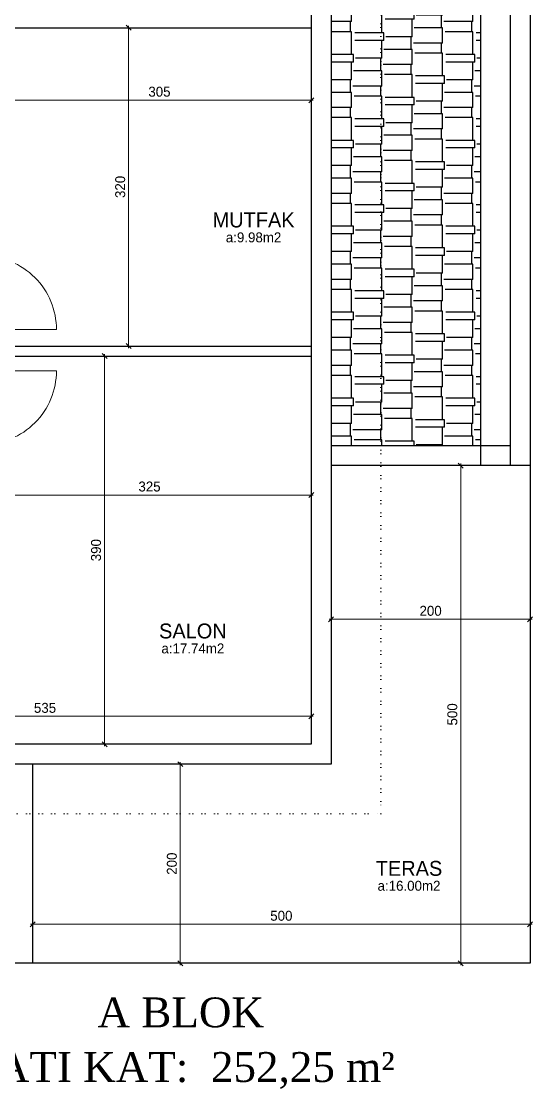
# Model space of a CAD drawing. Header units: centimetres. Extents: x 562865 to 1310255, y -148070 to 32737.
# Drawn here: x 589609 to 590122, y 4085 to 5160 of the extents above; entities that cross this region are included whole.
import ezdxf
from ezdxf.enums import TextEntityAlignment as Align

# ---------------------------------------------------------------- set-up
doc = ezdxf.new("R2010")
doc.units = ezdxf.units.CM
doc.header["$LTSCALE"] = 2.5
doc.linetypes.add('DOT', pattern=[0.25, 0, -0.25])
doc.layers.get('0').update_dxf_attribs({"color": 86})
for name, color, linetype, lineweight in [('ADAKENARI', 18, 'Continuous', 5), ('DUVAR', 4, 'Continuous', 30), ('GÖRÜNÜŞLER', 96, 'Continuous', 25), ('iç ölçü', 106, 'Continuous', 18), ('kapi', 9, 'Continuous', 0)]:
    doc.layers.add(name, color=color, linetype=linetype, lineweight=lineweight)
doc.layers.add('alan', color=7, linetype='Continuous')
doc.layers.add('mahal', color=7, linetype='Continuous')
doc.styles.add('autodim', font='times.ttf')
doc.styles.add('PINAR', font='comic.ttf')
doc.dimstyles.new('TEMİZ ÖLÇÜ', dxfattribs={"dimtxt": 10, "dimasz": 5, "dimexe": 1.8, "dimexo": 0.625, "dimgap": 3, "dimtad": 1, "dimdec": 0, "dimrnd": 0.5, "dimzin": 1, "dimdsep": 46, "dimtxsty": 'PINAR', "dimblk": 'OBLIQUE', "dimcen": 0.9, "dimdle": 2, "dimclrd": 256, "dimclre": 256, "dimclrt": 7, "dimadec": 0, "dimazin": 0, "dimtfac": 1, "dimtdec": 0, "dimtofl": 0, "dimtmove": 2, "dimatfit": 2, "dimfxl": 10, "dimfxlon": 1, "dimlwd": -1, "dimlwe": -1, "dimarcsym": 0})

# ---------------------------------------------------------------- blocks, each defined once
blk = doc.blocks.new('_Oblique')
at = {"color": 0, "linetype": 'ByBlock', "lineweight": -2}
blk.add_line((-0.5, -0.5), (0.5, 0.5), dxfattribs=at)
blk = doc.blocks.new('*D496')
at = {"layer": 'Defpoints', "color": 0}
for p in [(589683.7, 4823.9), (589692.2, 4823.9), (589683.7, 4433.9)]:
    blk.add_point(p, dxfattribs=at)
at = {"layer": 'iç ölçü'}
for p, q in [((589687.2, 4823.9), (589694, 4823.9)), ((589692.2, 4431.9), (589692.2, 4825.9)), ((589687.2, 4433.9), (589694, 4433.9))]:
    blk.add_line(p, q, dxfattribs=at)
at = {"layer": 'iç ölçü', "linetype": 'ByBlock', "xscale": 5, "yscale": 5, "zscale": 5}
for p, rotation in [((589692.2, 4823.9), 90), ((589692.2, 4433.9), 270)]:
    blk.add_blockref('_Oblique', p, dxfattribs=dict(at, rotation=rotation))
at = {"layer": 'iç ölçü', "color": 7, "insert": (589683.6, 4628.9), "char_height": 10, "attachment_point": 5, "rotation": 90, "style": 'PINAR'}
blk.add_mtext('390', dxfattribs=at)
blk = doc.blocks.new('*D497')
at = {"layer": 'Defpoints', "color": 0}
for p in [(589574.8, 4744.9), (589899.8, 4744.9), (589899.8, 4684.3)]:
    blk.add_point(p, dxfattribs=at)
at = {"layer": 'iç ölçü'}
for p, q in [((589574.8, 4689.3), (589574.8, 4682.5)), ((589899.8, 4689.3), (589899.8, 4682.5)), ((589572.8, 4684.3), (589901.8, 4684.3))]:
    blk.add_line(p, q, dxfattribs=at)
at = {"layer": 'iç ölçü', "linetype": 'ByBlock', "xscale": 5, "yscale": 5, "zscale": 5, "rotation": 180}
blk.add_blockref('_Oblique', (589574.8, 4684.3), dxfattribs=at)
at = {"layer": 'iç ölçü', "linetype": 'ByBlock', "xscale": 5, "yscale": 5, "zscale": 5}
blk.add_blockref('_Oblique', (589899.8, 4684.3), dxfattribs=at)
at = {"layer": 'iç ölçü', "color": 7, "insert": (589737.3, 4692.8), "char_height": 10, "attachment_point": 5, "style": 'PINAR'}
blk.add_mtext('325', dxfattribs=at)
blk = doc.blocks.new('*D498')
at = {"layer": 'Defpoints', "color": 0}
for p in [(589685.9, 5153.9), (589716.3, 5153.9), (589685.9, 4833.9)]:
    blk.add_point(p, dxfattribs=at)
at = {"layer": 'iç ölçü'}
for p, q in [((589711.3, 5153.9), (589718.1, 5153.9)), ((589716.3, 4831.9), (589716.3, 5155.9)), ((589711.3, 4833.9), (589718.1, 4833.9))]:
    blk.add_line(p, q, dxfattribs=at)
at = {"layer": 'iç ölçü', "linetype": 'ByBlock', "xscale": 5, "yscale": 5, "zscale": 5}
for p, rotation in [((589716.3, 5153.9), 90), ((589716.3, 4833.9), 270)]:
    blk.add_blockref('_Oblique', p, dxfattribs=dict(at, rotation=rotation))
at = {"layer": 'iç ölçü', "color": 7, "insert": (589707.9, 4993.9), "char_height": 10, "attachment_point": 5, "rotation": 90, "style": 'PINAR'}
blk.add_mtext('320', dxfattribs=at)
blk = doc.blocks.new('*D499')
at = {"layer": 'Defpoints', "color": 0}
for p in [(589899.8, 5113.7), (589594.8, 5107.6), (589594.8, 5081)]:
    blk.add_point(p, dxfattribs=at)
at = {"layer": 'iç ölçü'}
for p, q in [((589901.8, 5081), (589592.8, 5081)), ((589594.8, 5086), (589594.8, 5079.2)), ((589899.8, 5086), (589899.8, 5079.2))]:
    blk.add_line(p, q, dxfattribs=at)
at = {"layer": 'iç ölçü', "linetype": 'ByBlock', "xscale": 5, "yscale": 5, "zscale": 5, "rotation": 180}
blk.add_blockref('_Oblique', (589594.8, 5081), dxfattribs=at)
at = {"layer": 'iç ölçü', "linetype": 'ByBlock', "xscale": 5, "yscale": 5, "zscale": 5}
blk.add_blockref('_Oblique', (589899.8, 5081), dxfattribs=at)
at = {"layer": 'iç ölçü', "color": 7, "insert": (589747.3, 5089.5), "char_height": 10, "attachment_point": 5, "style": 'PINAR'}
blk.add_mtext('305', dxfattribs=at)
blk = doc.blocks.new('*D566')
at = {"layer": 'Defpoints', "color": 0}
for p in [(589364.8, 4510), (589899.8, 4488.3), (589899.8, 4462)]:
    blk.add_point(p, dxfattribs=at)
at = {"layer": 'iç ölçü'}
for p, q in [((589364.8, 4467), (589364.8, 4460.2)), ((589899.8, 4467), (589899.8, 4460.2)), ((589362.8, 4462), (589901.8, 4462))]:
    blk.add_line(p, q, dxfattribs=at)
at = {"layer": 'iç ölçü', "linetype": 'ByBlock', "xscale": 5, "yscale": 5, "zscale": 5, "rotation": 180}
blk.add_blockref('_Oblique', (589364.8, 4462), dxfattribs=at)
at = {"layer": 'iç ölçü', "linetype": 'ByBlock', "xscale": 5, "yscale": 5, "zscale": 5}
blk.add_blockref('_Oblique', (589899.8, 4462), dxfattribs=at)
at = {"layer": 'iç ölçü', "color": 7, "insert": (589632.3, 4470.4), "char_height": 10, "attachment_point": 5, "style": 'PINAR'}
blk.add_mtext('535', dxfattribs=at)
blk = doc.blocks.new('*D588')
at = {"layer": 'Defpoints', "color": 0}
for p in [(589619.8, 4292.3), (590119.8, 4292.3), (590119.8, 4253)]:
    blk.add_point(p, dxfattribs=at)
at = {"layer": 'iç ölçü'}
for p, q in [((589617.8, 4253), (590121.8, 4253)), ((589619.8, 4258), (589619.8, 4251.2)), ((590119.8, 4258), (590119.8, 4251.2))]:
    blk.add_line(p, q, dxfattribs=at)
at = {"layer": 'iç ölçü', "linetype": 'ByBlock', "xscale": 5, "yscale": 5, "zscale": 5, "rotation": 180}
blk.add_blockref('_Oblique', (589619.8, 4253), dxfattribs=at)
at = {"layer": 'iç ölçü', "linetype": 'ByBlock', "xscale": 5, "yscale": 5, "zscale": 5}
blk.add_blockref('_Oblique', (590119.8, 4253), dxfattribs=at)
at = {"layer": 'iç ölçü', "color": 7, "insert": (589869.8, 4261.5), "char_height": 10, "attachment_point": 5, "style": 'PINAR'}
blk.add_mtext('500', dxfattribs=at)
blk = doc.blocks.new('*D589')
at = {"layer": 'Defpoints', "color": 0}
for p in [(590019.8, 4713.9), (590050.1, 4713.9), (590035.6, 4213.9)]:
    blk.add_point(p, dxfattribs=at)
at = {"layer": 'iç ölçü'}
for p, q in [((590045.1, 4713.9), (590051.9, 4713.9)), ((590050.1, 4211.9), (590050.1, 4715.9)), ((590045.1, 4213.9), (590051.9, 4213.9))]:
    blk.add_line(p, q, dxfattribs=at)
at = {"layer": 'iç ölçü', "linetype": 'ByBlock', "xscale": 5, "yscale": 5, "zscale": 5}
for p, rotation in [((590050.1, 4713.9), 90), ((590050.1, 4213.9), 270)]:
    blk.add_blockref('_Oblique', p, dxfattribs=dict(at, rotation=rotation))
at = {"layer": 'iç ölçü', "color": 7, "insert": (590041.7, 4463.9), "char_height": 10, "attachment_point": 5, "rotation": 90, "style": 'PINAR'}
blk.add_mtext('500', dxfattribs=at)
blk = doc.blocks.new('*D590')
at = {"layer": 'Defpoints', "color": 0}
for p in [(589803, 4413.9), (589768.2, 4213.9), (589803, 4213.9)]:
    blk.add_point(p, dxfattribs=at)
at = {"layer": 'iç ölçü'}
for p, q in [((589773.2, 4413.9), (589766.3, 4413.9)), ((589768.2, 4415.9), (589768.2, 4211.9)), ((589773.2, 4213.9), (589766.3, 4213.9))]:
    blk.add_line(p, q, dxfattribs=at)
at = {"layer": 'iç ölçü', "linetype": 'ByBlock', "xscale": 5, "yscale": 5, "zscale": 5}
for p, rotation in [((589768.2, 4413.9), 90), ((589768.2, 4213.9), 270)]:
    blk.add_blockref('_Oblique', p, dxfattribs=dict(at, rotation=rotation))
at = {"layer": 'iç ölçü', "color": 7, "insert": (589759.8, 4313.9), "char_height": 10, "attachment_point": 5, "rotation": 90, "style": 'PINAR'}
blk.add_mtext('200', dxfattribs=at)
blk = doc.blocks.new('*D591')
at = {"layer": 'Defpoints', "color": 0}
for p in [(590119.8, 4559.5), (589919.8, 4537.7), (590119.8, 4537.7)]:
    blk.add_point(p, dxfattribs=at)
at = {"layer": 'iç ölçü'}
for p, q in [((589917.8, 4559.5), (590121.8, 4559.5)), ((589919.8, 4554.5), (589919.8, 4561.3)), ((590119.8, 4554.5), (590119.8, 4561.3))]:
    blk.add_line(p, q, dxfattribs=at)
at = {"layer": 'iç ölçü', "linetype": 'ByBlock', "xscale": 5, "yscale": 5, "zscale": 5, "rotation": 180}
blk.add_blockref('_Oblique', (589919.8, 4559.5), dxfattribs=at)
at = {"layer": 'iç ölçü', "linetype": 'ByBlock', "xscale": 5, "yscale": 5, "zscale": 5}
blk.add_blockref('_Oblique', (590119.8, 4559.5), dxfattribs=at)
at = {"layer": 'iç ölçü', "color": 7, "insert": (590019.8, 4567.9), "char_height": 10, "attachment_point": 5, "style": 'PINAR'}
blk.add_mtext('200', dxfattribs=at)

msp = doc.modelspace()

# ---------------------------------------------------------------- hatches: boundary and pattern name
at = {"layer": 'GÖRÜNÜŞLER'}
h = msp.add_hatch(dxfattribs=at)
h.set_pattern_fill('AR-RSHKE,_O', color=256, scale=0.1, angle=90)
h.set_pattern_definition([(90, (0, 0), (-30.48, 64.77), [15.24, -12.7, 17.78, -7.62, 22.86, -10.16]), (90, (-1.27, 15.24), (-30.48, 64.77), [12.7, -48.26, 10.16, -15.24]), (90, (1.905, 45.72), (-30.48, 64.77), [7.62, -78.74]), (180, (0, 0), (-30.48, -21.59), [29.21, -92.71]), (180, (9e-16, 15.24), (-30.48, -21.59), [28.575, -93.345]), (180, (2e-15, 27.94), (-30.48, -21.59), [26.67, -95.25]), (180, (1.905, 45.72), (-30.48, -21.59), [29.21, -92.71]), (180, (1.905, 53.34), (-30.48, -21.59), [29.21, -92.71]), (180, (5e-15, 76.2), (-30.48, -21.59), [27.94, -93.98])])
h.paths.add_polyline_path([(589969.8, 6018.9), (589919.8, 6018.9), (589919.8, 4733.9), (589969.8, 4733.9)])
h.paths.add_polyline_path([(589969.8, 4733.9), (590069.8, 4733.9), (590069.8, 6018.9), (589969.8, 6018.9)])

# ---------------------------------------------------------------- linework, layer by layer
at = {"layer": 'ADAKENARI', "color": 2, "linetype": 'DOT', "ltscale": 20}
for points in [[(589969.8, 6388.9), (588819.8, 6388.9), (588819.8, 4363.9), (589969.8, 4363.9)], [(588819.8, 6388.9), (589969.8, 6388.9), (589969.8, 4363.9), (588819.8, 4363.9)]]:
    msp.add_lwpolyline(points, close=True, dxfattribs=at)
at = {"layer": 'DUVAR'}
for p, q in [((590119.8, 6538.9), (590119.8, 4213.9)), ((590069.8, 6038.9), (590069.8, 4713.9)), ((590099.8, 6038.9), (590099.8, 4713.9)), ((589594.8, 5153.9), (589899.8, 5153.9)), ((589564.8, 4833.9), (589899.8, 4833.9)), ((589564.8, 4823.9), (589899.8, 4823.9)), ((590099.8, 4733.9), (589919.8, 4733.9)), ((590119.8, 4713.9), (589919.8, 4713.9)), ((589619.8, 4413.9), (589619.8, 4213.9)), ((590119.8, 4213.9), (588669.8, 4213.9))]:
    msp.add_line(p, q, dxfattribs=at)
for points in [[(589919.8, 4413.9), (588869.8, 4413.9), (588869.8, 6338.9), (589919.8, 6338.9)], [(589899.8, 4433.9), (588889.8, 4433.9), (588889.8, 6318.9), (589899.8, 6318.9)]]:
    msp.add_lwpolyline(points, close=True, dxfattribs=at)
at = {"layer": 'kapi'}
for points in [[(589569.8, 4850.5), (589643.8, 4850.5, 0.414214), (589569.8, 4924.5, 0.414214)], [(589569.8, 4809.2), (589643.8, 4809.2, -0.414214), (589569.8, 4735.2, -0.414214)]]:
    msp.add_lwpolyline(points, format="xyb", dxfattribs=at)

# ---------------------------------------------------------------- texts
at = {"layer": 'alan', "style": 'PINAR'}
for s, p in [('a:9.98m2', (589841.9, 4938.2)), ('a:17.74m2', (589780.9, 4525.2)), ('a:16.00m2', (589998.1, 4286.7))]:
    msp.add_text(s, height=10, dxfattribs=at).set_placement(p, align=Align.CENTER)
at = {"layer": 'mahal'}
for s, height, style, p in [('MUTFAK', 15, 'PINAR', (589841.9, 4953.2)), ('SALON', 15, 'PINAR', (589780.9, 4540.2)), ('TERAS', 15, 'PINAR', (589998.1, 4301.7)), ('A BLOK', 30, 'autodim', (589768.7, 4149.5)), ('ÇATI KAT:  252,25 m²', 30, 'autodim', (589768.7, 4094.6))]:
    msp.add_text(s, height=height, dxfattribs=dict(at, style=style)).set_placement(p, align=Align.CENTER)

# ---------------------------------------------------------------- dimensions: what is measured, and where the dimension line sits
at = {"layer": 'iç ölçü'}
for base, p1, p2, picture, middle in [((589716.3, 5153.9), (589685.9, 4833.9), (589685.9, 5153.9), '*D498', (589707.9, 4993.9)), ((589692.2, 4823.9), (589683.7, 4433.9), (589683.7, 4823.9), '*D496', (589683.6, 4628.9)), ((590050.1, 4713.9), (590035.6, 4213.9), (590019.8, 4713.9), '*D589', (590041.7, 4463.9)), ((589768.2, 4213.9), (589803, 4413.9), (589803, 4213.9), '*D590', (589759.8, 4313.9))]:
    dim = msp.add_linear_dim(base=base, p1=p1, p2=p2, angle=90, dimstyle='TEMİZ ÖLÇÜ', override={"dimfxl": 5, "dimarcsym": 1}, dxfattribs=at)
    dim.commit()
    dim.dimension.update_dxf_attribs({"geometry": picture, "text_midpoint": middle})
for base, p1, p2, picture, middle in [((589594.8, 5081), (589899.8, 5113.7), (589594.8, 5107.6), '*D499', (589747.3, 5089.5)), ((589899.8, 4684.3), (589574.8, 4744.9), (589899.8, 4744.9), '*D497', (589737.3, 4692.8)), ((590119.8, 4559.5), (589919.8, 4537.7), (590119.8, 4537.7), '*D591', (590019.8, 4567.9)), ((589899.8, 4462), (589364.8, 4510), (589899.8, 4488.3), '*D566', (589632.3, 4470.4)), ((590119.8, 4253), (589619.8, 4292.3), (590119.8, 4292.3), '*D588', (589869.8, 4261.5))]:
    dim = msp.add_linear_dim(base=base, p1=p1, p2=p2, dimstyle='TEMİZ ÖLÇÜ', override={"dimfxl": 5, "dimarcsym": 1}, dxfattribs=at)
    dim.commit()
    dim.dimension.update_dxf_attribs({"geometry": picture, "text_midpoint": middle})

doc.saveas('drawing.dxf')
